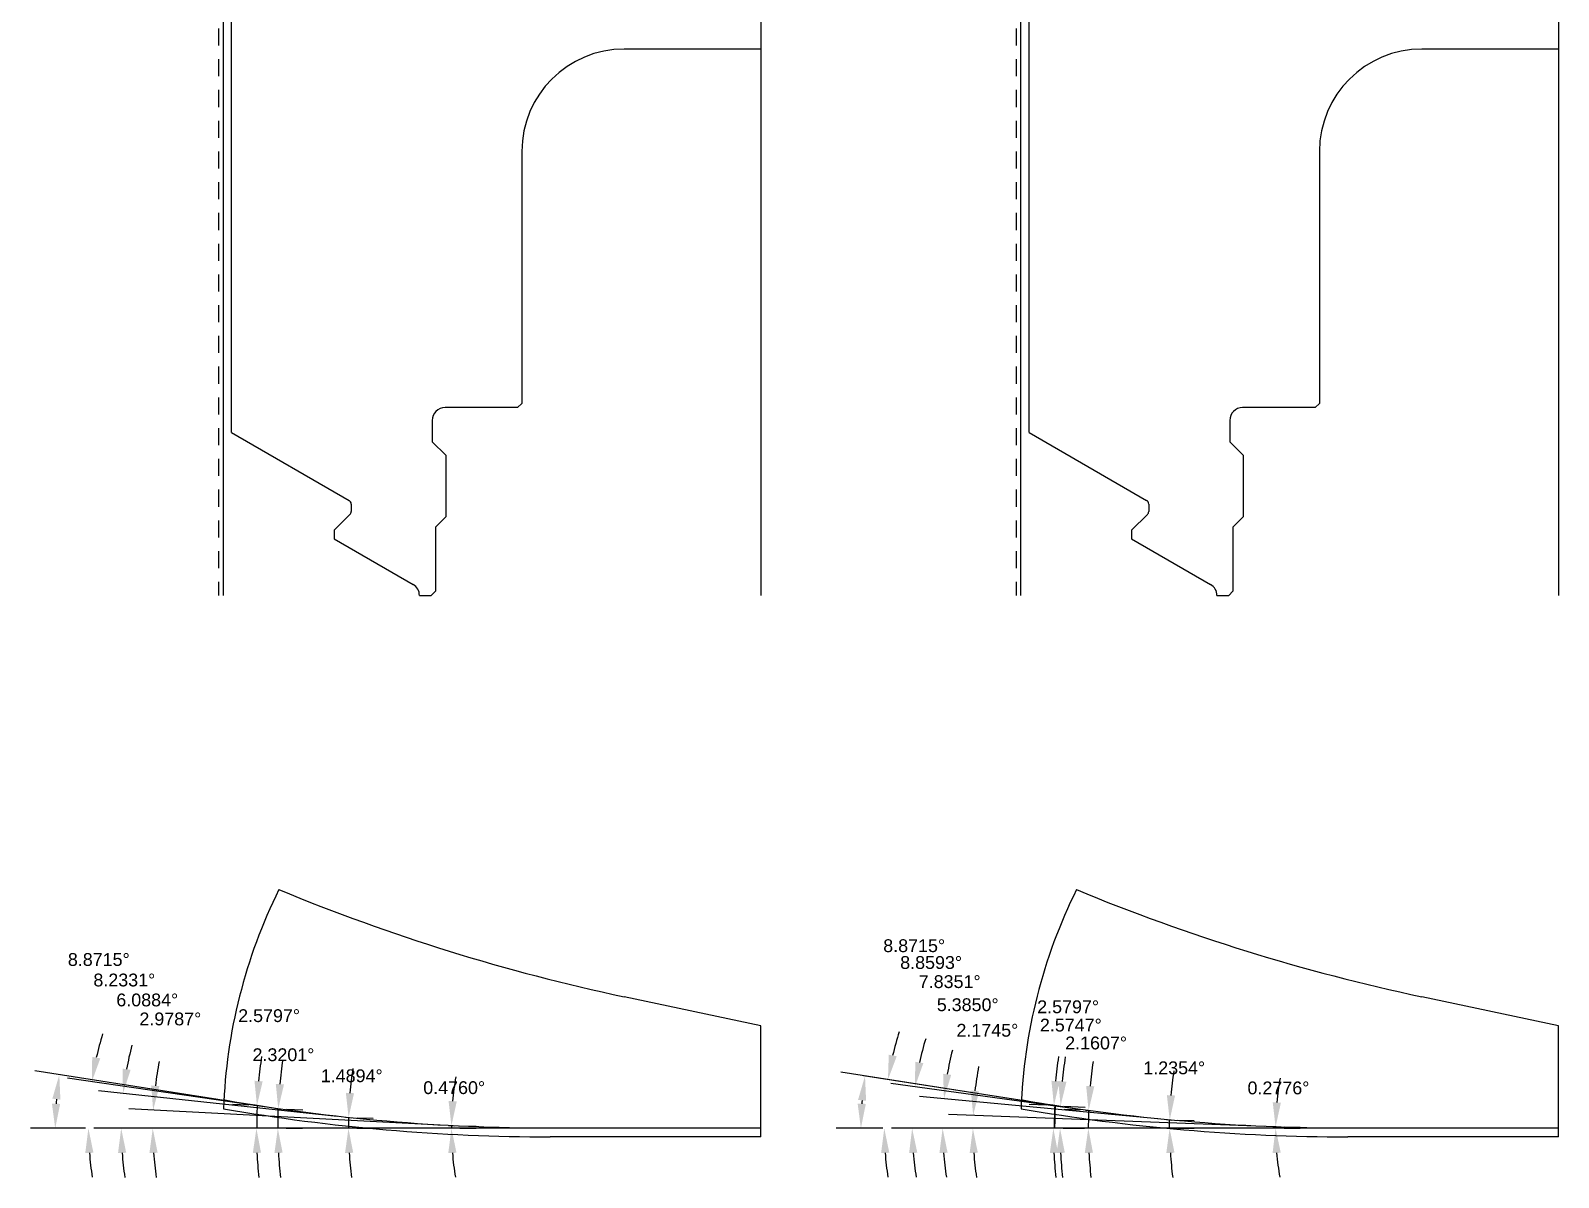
# Model space of a CAD drawing. Header units: inches. Extents: x 105.3 to 145.9, y -21.1 to -7.6.
# Drawn here: x 133.7 to 144.89, y -21.06 to -12.66 of the extents above; entities that cross this region are included whole.
import ezdxf

# ---------------------------------------------------------------- set-up
doc = ezdxf.new("R2010")
doc.units = ezdxf.units.IN
doc.header["$MEASUREMENT"] = 0
doc.header["$PDMODE"] = 35
doc.linetypes.add('HIDDEN2', pattern=[0.1875, 0.125, -0.0625])
doc.layers.get('Defpoints').update_dxf_attribs({"color": 10})
doc.layers.add('Dims', color=4, linetype='Continuous')
doc.styles.get("Standard").update_dxf_attribs({"font": 'arial.ttf'})
doc.dimstyles.get("Standard").update_dxf_attribs({"dimtxt": 0.09375, "dimasz": 0.18, "dimexe": 0.18, "dimexo": 0.0625, "dimgap": 0.09, "dimtad": 0, "dimtih": 1, "dimtoh": 1, "dimdec": 4, "dimzin": 0, "dimdsep": 46, "dimtxsty": 'Standard', "dimcen": 0.09, "dimadec": 4, "dimazin": 0, "dimtfac": 1, "dimtdec": 4, "dimtofl": 0, "dimtmove": 0, "dimatfit": 3, "dimfxl": 1, "dimtolj": 1, "dimtzin": 0, "dimarcsym": 0})

# ---------------------------------------------------------------- blocks, each defined once
blk = doc.blocks.new('*D71')
at = {"layer": 'Defpoints', "color": 0, "transparency": 16777216}
for p in [(142.819, -20.687), (142.819, -20.694), (142.819, -20.697), (144.89, -20.697)]:
    blk.add_point(p, dxfattribs=at)
at = {"layer": 'Dims', "color": 0, "lineweight": -2, "transparency": 16777216}
for p, q in [((142.882, -20.687), (142.999, -20.688)), ((142.882, -20.697), (142.999, -20.697))]:
    blk.add_line(p, q, dxfattribs=at)
for start, end in [(169.7582, 174.7403), (184.9821, 189.9641)]:
    blk.add_arc((144.89, -20.697), 2.071, start, end, dxfattribs=at)
at = {"layer": 'Dims', "color": 0, "transparency": 16777216}
for points in [[(142.858, -20.509), (142.798, -20.506), (142.819, -20.687)], [(142.797, -20.878), (142.857, -20.876), (142.819, -20.697)]]:
    blk.add_solid(points, dxfattribs=at)
at = {"layer": 'Dims', "color": 0, "transparency": 16777216, "insert": (142.84, -20.402), "char_height": 0.09375, "attachment_point": 5}
blk.add_mtext('\\A1;0.2776°', dxfattribs=at)
blk = doc.blocks.new('*D72')
at = {"layer": 'Defpoints', "color": 0, "transparency": 16777216}
for p in [(142.041, -20.636), (142.043, -20.677), (142.04, -20.697), (144.89, -20.697)]:
    blk.add_point(p, dxfattribs=at)
at = {"layer": 'Dims', "color": 0, "lineweight": -2, "transparency": 16777216}
for p, q in [((142.103, -20.637), (142.224, -20.639)), ((142.102, -20.697), (142.223, -20.697))]:
    blk.add_line(p, q, dxfattribs=at)
for start, end in [(171.5186, 175.1416), (183.623, 187.246)]:
    blk.add_arc((144.89, -20.697), 2.847, start, end, dxfattribs=at)
at = {"layer": 'Dims', "color": 0, "transparency": 16777216}
for points in [[(142.083, -20.457), (142.023, -20.454), (142.044, -20.636)], [(142.019, -20.878), (142.079, -20.876), (142.043, -20.697)]]:
    blk.add_solid(points, dxfattribs=at)
at = {"layer": 'Dims', "color": 0, "transparency": 16777216, "insert": (142.077, -20.255), "char_height": 0.09375, "attachment_point": 5}
blk.add_mtext('\\A1;1.2354°', dxfattribs=at)
blk = doc.blocks.new('*D73')
at = {"layer": 'Defpoints', "color": 0, "transparency": 16777216}
for p in [(141.45, -20.567), (141.448, -20.654), (141.448, -20.697), (144.89, -20.697)]:
    blk.add_point(p, dxfattribs=at)
at = {"layer": 'Dims', "color": 0, "lineweight": -2, "transparency": 16777216}
for p, q in [((141.388, -20.565), (141.27, -20.56)), ((141.385, -20.697), (141.268, -20.697))]:
    blk.add_line(p, q, dxfattribs=at)
for start, end in [(171.8464, 174.8429), (182.9964, 185.9929)]:
    blk.add_arc((144.89, -20.697), 3.442, start, end, dxfattribs=at)
at = {"layer": 'Dims', "color": 0, "transparency": 16777216}
for points in [[(141.492, -20.389), (141.432, -20.386), (141.45, -20.567)], [(141.422, -20.878), (141.482, -20.876), (141.448, -20.697)]]:
    blk.add_solid(points, dxfattribs=at)
at = {"layer": 'Dims', "color": 0, "transparency": 16777216, "insert": (141.505, -20.073), "char_height": 0.09375, "attachment_point": 5}
blk.add_mtext('\\A1;2.1607°', dxfattribs=at)
blk = doc.blocks.new('*D74')
at = {"layer": 'Defpoints', "color": 0, "transparency": 16777216}
for p in [(140.603, -20.666), (142.799, -20.686), (142.839, -20.688), (140.007, -20.697), (144.89, -20.697)]:
    blk.add_point(p, dxfattribs=at)
at = {"layer": 'Dims', "color": 0, "lineweight": -2, "transparency": 16777216}
blk.add_line((142.737, -20.684), (140.425, -20.596), dxfattribs=at)
for start, end in [(169.5095, 173.6675), (184.158, 188.316)]:
    blk.add_arc((143.084, -20.697), 2.481, start, end, dxfattribs=at)
at = {"layer": 'Dims', "color": 0, "transparency": 16777216}
for points in [[(140.648, -20.426), (140.588, -20.421), (140.605, -20.603)], [(140.579, -20.878), (140.639, -20.876), (140.603, -20.697)]]:
    blk.add_solid(points, dxfattribs=at)
at = {"layer": 'Dims', "color": 0, "transparency": 16777216, "insert": (140.709, -19.98), "char_height": 0.09375, "attachment_point": 5}
blk.add_mtext('\\A1;2.1745°', dxfattribs=at)
blk = doc.blocks.new('*D75')
at = {"layer": 'Defpoints', "color": 0, "transparency": 16777216}
for p in [(140.382, -20.625), (142.02, -20.634), (142.06, -20.637), (140.007, -20.697), (144.89, -20.697)]:
    blk.add_point(p, dxfattribs=at)
at = {"layer": 'Dims', "color": 0, "lineweight": -2, "transparency": 16777216}
blk.add_line((141.958, -20.628), (140.212, -20.463), dxfattribs=at)
for start, end in [(165.6915, 170.1533), (184.4618, 188.9235)]:
    blk.add_arc((142.693, -20.697), 2.312, start, end, dxfattribs=at)
at = {"layer": 'Dims', "color": 0, "transparency": 16777216}
for points in [[(140.444, -20.306), (140.385, -20.298), (140.391, -20.48)], [(140.358, -20.878), (140.418, -20.876), (140.381, -20.697)]]:
    blk.add_solid(points, dxfattribs=at)
at = {"layer": 'Dims', "color": 0, "transparency": 16777216, "insert": (140.565, -19.793), "char_height": 0.09375, "attachment_point": 5}
blk.add_mtext('\\A1;5.3850°', dxfattribs=at)
blk = doc.blocks.new('*D76')
at = {"layer": 'Defpoints', "color": 0, "transparency": 16777216}
for p in [(141.428, -20.564), (141.468, -20.57), (140.161, -20.595), (140.007, -20.697), (144.89, -20.697)]:
    blk.add_point(p, dxfattribs=at)
at = {"layer": 'Dims', "color": 0, "lineweight": -2, "transparency": 16777216}
blk.add_line((141.366, -20.556), (140.001, -20.368), dxfattribs=at)
for start, end in [(162.9344, 167.5497), (184.6152, 189.2305)]:
    blk.add_arc((142.394, -20.697), 2.235, start, end, dxfattribs=at)
at = {"layer": 'Dims', "color": 0, "transparency": 16777216}
for points in [[(140.24, -20.22), (140.181, -20.21), (140.179, -20.392)], [(140.136, -20.878), (140.196, -20.876), (140.158, -20.697)]]:
    blk.add_solid(points, dxfattribs=at)
at = {"layer": 'Dims', "color": 0, "transparency": 16777216, "insert": (140.433, -19.624), "char_height": 0.09375, "attachment_point": 5}
blk.add_mtext('\\A1;7.8351°', dxfattribs=at)
blk = doc.blocks.new('*D83')
at = {"layer": 'Defpoints', "color": 0, "transparency": 16777216}
for p in [(134.598, -20.653), (136.764, -20.677), (136.804, -20.679), (134.168, -20.697), (139.051, -20.697)]:
    blk.add_point(p, dxfattribs=at)
at = {"layer": 'Dims', "color": 0, "lineweight": -2, "transparency": 16777216}
blk.add_line((136.702, -20.674), (134.422, -20.555), dxfattribs=at)
for start, end in [(168.9267, 172.974), (184.0473, 188.0946)]:
    blk.add_arc((137.147, -20.697), 2.549, start, end, dxfattribs=at)
at = {"layer": 'Dims', "color": 0, "transparency": 16777216}
for points in [[(134.647, -20.388), (134.587, -20.383), (134.601, -20.565)], [(134.574, -20.878), (134.634, -20.876), (134.598, -20.697)]]:
    blk.add_solid(points, dxfattribs=at)
at = {"layer": 'Dims', "color": 0, "transparency": 16777216, "insert": (134.727, -19.897), "char_height": 0.09375, "attachment_point": 5}
blk.add_mtext('\\A1;2.9787°', dxfattribs=at)
blk = doc.blocks.new('*D84')
at = {"layer": 'Defpoints', "color": 0, "transparency": 16777216}
for p in [(134.368, -20.612), (136.01, -20.616), (136.05, -20.621), (134.168, -20.697), (139.051, -20.697)]:
    blk.add_point(p, dxfattribs=at)
at = {"layer": 'Dims', "color": 0, "lineweight": -2, "transparency": 16777216}
blk.add_line((135.948, -20.61), (134.201, -20.423), dxfattribs=at)
for start, end in [(165.3178, 169.6147), (184.2969, 188.5938)]:
    blk.add_arc((136.768, -20.697), 2.401, start, end, dxfattribs=at)
at = {"layer": 'Dims', "color": 0, "transparency": 16777216}
for points in [[(134.436, -20.269), (134.377, -20.26), (134.38, -20.442)], [(134.344, -20.878), (134.404, -20.876), (134.367, -20.697)]]:
    blk.add_solid(points, dxfattribs=at)
at = {"layer": 'Dims', "color": 0, "transparency": 16777216, "insert": (134.558, -19.758), "char_height": 0.09375, "attachment_point": 5}
blk.add_mtext('\\A1;6.0884°', dxfattribs=at)
blk = doc.blocks.new('*D85')
at = {"layer": 'Defpoints', "color": 0, "transparency": 16777216}
for p in [(135.493, -20.55), (135.533, -20.556), (134.13, -20.583), (134.168, -20.697), (139.051, -20.697)]:
    blk.add_point(p, dxfattribs=at)
at = {"layer": 'Dims', "color": 0, "lineweight": -2, "transparency": 16777216}
for p, q in [((135.431, -20.541), (133.974, -20.331)), ((134.105, -20.697), (133.947, -20.697))]:
    blk.add_line(p, q, dxfattribs=at)
for start, end in [(163.0916, 167.4293), (184.3377, 188.6753)]:
    blk.add_arc((136.506, -20.697), 2.378, start, end, dxfattribs=at)
at = {"layer": 'Dims', "color": 0, "transparency": 16777216}
for points in [[(134.214, -20.185), (134.155, -20.174), (134.152, -20.356)], [(134.104, -20.878), (134.164, -20.876), (134.127, -20.697)]]:
    blk.add_solid(points, dxfattribs=at)
at = {"layer": 'Dims', "color": 0, "transparency": 16777216, "insert": (134.39, -19.612), "char_height": 0.09375, "attachment_point": 5}
blk.add_mtext('\\A1;8.2331°', dxfattribs=at)
blk = doc.blocks.new('*D86')
at = {"layer": 'Defpoints', "color": 0, "transparency": 16777216}
for p in [(136.784, -20.678), (136.785, -20.691), (136.784, -20.697), (139.051, -20.697)]:
    blk.add_point(p, dxfattribs=at)
at = {"layer": 'Dims', "color": 0, "lineweight": -2, "transparency": 16777216}
for p, q in [((136.847, -20.679), (136.965, -20.68)), ((136.847, -20.697), (136.965, -20.697))]:
    blk.add_line(p, q, dxfattribs=at)
for start, end in [(170.4176, 174.9708), (184.5532, 189.1064)]:
    blk.add_arc((139.051, -20.697), 2.266, start, end, dxfattribs=at)
at = {"layer": 'Dims', "color": 0, "transparency": 16777216}
for points in [[(136.824, -20.5), (136.764, -20.497), (136.785, -20.678)], [(136.762, -20.878), (136.822, -20.876), (136.785, -20.697)]]:
    blk.add_solid(points, dxfattribs=at)
at = {"layer": 'Dims', "color": 0, "transparency": 16777216, "insert": (136.805, -20.4), "char_height": 0.09375, "attachment_point": 5}
blk.add_mtext('\\A1;0.4760°', dxfattribs=at)
blk = doc.blocks.new('*D87')
at = {"layer": 'Defpoints', "color": 0, "transparency": 16777216}
for p in [(136.031, -20.618), (136.031, -20.671), (136.03, -20.697), (139.051, -20.697)]:
    blk.add_point(p, dxfattribs=at)
at = {"layer": 'Dims', "color": 0, "lineweight": -2, "transparency": 16777216}
for p, q in [((136.094, -20.62), (136.212, -20.623)), ((136.093, -20.697), (136.211, -20.697))]:
    blk.add_line(p, q, dxfattribs=at)
for start, end in [(171.6798, 175.0952), (183.4154, 186.8308)]:
    blk.add_arc((139.051, -20.697), 3.02, start, end, dxfattribs=at)
at = {"layer": 'Dims', "color": 0, "transparency": 16777216}
for points in [[(136.072, -20.44), (136.012, -20.437), (136.032, -20.618)], [(136.006, -20.878), (136.066, -20.876), (136.031, -20.697)]]:
    blk.add_solid(points, dxfattribs=at)
at = {"layer": 'Dims', "color": 0, "transparency": 16777216, "insert": (136.055, -20.313), "char_height": 0.09375, "attachment_point": 5}
blk.add_mtext('\\A1;1.4894°', dxfattribs=at)
blk = doc.blocks.new('*D88')
at = {"layer": 'Defpoints', "color": 0, "transparency": 16777216}
for p in [(135.516, -20.554), (135.514, -20.649), (135.513, -20.697), (139.051, -20.697)]:
    blk.add_point(p, dxfattribs=at)
at = {"layer": 'Dims', "color": 0, "lineweight": -2, "transparency": 16777216}
for p, q in [((135.578, -20.556), (135.697, -20.561)), ((135.575, -20.697), (135.694, -20.697))]:
    blk.add_line(p, q, dxfattribs=at)
for start, end in [(171.8471, 174.7635), (182.9164, 185.8328)]:
    blk.add_arc((139.051, -20.697), 3.537, start, end, dxfattribs=at)
at = {"layer": 'Dims', "color": 0, "transparency": 16777216}
for points in [[(135.559, -20.376), (135.499, -20.372), (135.517, -20.554)], [(135.489, -20.878), (135.549, -20.876), (135.514, -20.697)]]:
    blk.add_solid(points, dxfattribs=at)
at = {"layer": 'Dims', "color": 0, "transparency": 16777216, "insert": (135.555, -20.159), "char_height": 0.09375, "attachment_point": 5}
blk.add_mtext('\\A1;2.3201°', dxfattribs=at)
blk = doc.blocks.new('*D172')
at = {"layer": 'Defpoints', "color": 0, "transparency": 16777216}
for p in [(139.957, -20.578), (141.181, -20.528), (141.221, -20.534), (140.007, -20.697), (144.89, -20.697)]:
    blk.add_point(p, dxfattribs=at)
at = {"layer": 'Dims', "color": 0, "lineweight": -2, "transparency": 16777216}
for p, q in [((141.12, -20.518), (139.803, -20.313)), ((139.944, -20.697), (139.774, -20.697))]:
    blk.add_line(p, q, dxfattribs=at)
for start, end in [(162.2268, 166.6838), (184.4569, 188.9139)]:
    blk.add_arc((142.268, -20.697), 2.315, start, end, dxfattribs=at)
at = {"layer": 'Dims', "color": 0, "transparency": 16777216}
for points in [[(140.045, -20.17), (139.987, -20.158), (139.981, -20.341)], [(139.931, -20.878), (139.991, -20.876), (139.954, -20.697)]]:
    blk.add_solid(points, dxfattribs=at)
at = {"layer": 'Dims', "color": 0, "transparency": 16777216, "insert": (140.297, -19.484), "char_height": 0.09375, "attachment_point": 5}
blk.add_mtext('\\A1;8.8593°', dxfattribs=at)
blk = doc.blocks.new('*D171')
at = {"layer": 'Defpoints', "color": 0, "transparency": 16777216}
for p in [(141.205, -20.531), (141.242, -20.642), (141.201, -20.697), (144.89, -20.697)]:
    blk.add_point(p, dxfattribs=at)
at = {"layer": 'Dims', "color": 0, "lineweight": -2, "transparency": 16777216}
for p, q in [((141.268, -20.534), (141.425, -20.541)), ((141.264, -20.697), (141.421, -20.697))]:
    blk.add_line(p, q, dxfattribs=at)
for start, end in [(171.7714, 174.5983), (182.8269, 185.6539)]:
    blk.add_arc((144.89, -20.697), 3.649, start, end, dxfattribs=at)
at = {"layer": 'Dims', "color": 0, "transparency": 16777216}
for points in [[(141.288, -20.356), (141.228, -20.351), (141.245, -20.533)], [(141.216, -20.878), (141.276, -20.876), (141.241, -20.697)]]:
    blk.add_solid(points, dxfattribs=at)
at = {"layer": 'Dims', "color": 0, "transparency": 16777216, "insert": (141.32, -19.942), "char_height": 0.09375, "attachment_point": 5}
blk.add_mtext('\\A1;2.5747°', dxfattribs=at)
blk = doc.blocks.new('*D201')
at = {"layer": 'Defpoints', "color": 0, "transparency": 16777216}
for p in [(139.786, -20.569), (141.178, -20.527), (141.218, -20.533), (140.007, -20.697), (144.89, -20.697)]:
    blk.add_point(p, dxfattribs=at)
at = {"layer": 'Dims', "color": 0, "lineweight": -2, "transparency": 16777216}
for p, q in [((141.117, -20.517), (139.635, -20.286)), ((139.944, -20.697), (139.603, -20.697))]:
    blk.add_line(p, q, dxfattribs=at)
blk.add_arc((142.267, -20.697), 2.484, 175.2815, 175.847, dxfattribs=at)
at = {"layer": 'Dims', "color": 0, "transparency": 16777216}
for points in [[(139.762, -20.489), (139.821, -20.496), (139.813, -20.314)], [(139.819, -20.518), (139.759, -20.516), (139.783, -20.697)]]:
    blk.add_solid(points, dxfattribs=at)
at = {"layer": 'Dims', "color": 0, "transparency": 16777216, "insert": (140.173, -19.361), "char_height": 0.09375, "attachment_point": 5}
blk.add_mtext('\\A1;8.8715°', dxfattribs=at)
blk = doc.blocks.new('*D200')
at = {"layer": 'Defpoints', "color": 0, "transparency": 16777216}
for p in [(141.202, -20.531), (141.192, -20.641), (141.198, -20.697), (144.89, -20.697)]:
    blk.add_point(p, dxfattribs=at)
at = {"layer": 'Dims', "color": 0, "lineweight": -2, "transparency": 16777216}
for p, q in [((141.14, -20.528), (141.016, -20.522)), ((141.136, -20.697), (141.012, -20.697))]:
    blk.add_line(p, q, dxfattribs=at)
for start, end in [(171.8422, 174.6312), (182.789, 185.5781)]:
    blk.add_arc((144.89, -20.697), 3.698, start, end, dxfattribs=at)
at = {"layer": 'Dims', "color": 0, "transparency": 16777216}
for points in [[(141.238, -20.353), (141.178, -20.349), (141.196, -20.531)], [(141.166, -20.878), (141.226, -20.876), (141.192, -20.697)]]:
    blk.add_solid(points, dxfattribs=at)
at = {"layer": 'Dims', "color": 0, "transparency": 16777216, "insert": (141.3, -19.808), "char_height": 0.09375, "attachment_point": 5}
blk.add_mtext('\\A1;2.5797°', dxfattribs=at)
blk = doc.blocks.new('*D205')
at = {"layer": 'Defpoints', "color": 0, "transparency": 16777216}
for p in [(133.887, -20.566), (135.339, -20.527), (135.379, -20.533), (134.168, -20.697), (139.051, -20.697)]:
    blk.add_point(p, dxfattribs=at)
at = {"layer": 'Dims', "color": 0, "lineweight": -2, "transparency": 16777216}
for p, q in [((135.277, -20.517), (133.736, -20.277)), ((134.105, -20.697), (133.704, -20.697))]:
    blk.add_line(p, q, dxfattribs=at)
blk.add_arc((136.428, -20.697), 2.544, 175.1832, 175.9453, dxfattribs=at)
at = {"layer": 'Dims', "color": 0, "transparency": 16777216}
for points in [[(133.863, -20.48), (133.922, -20.487), (133.914, -20.305)], [(133.92, -20.518), (133.86, -20.516), (133.884, -20.697)]]:
    blk.add_solid(points, dxfattribs=at)
at = {"layer": 'Dims', "color": 0, "transparency": 16777216, "insert": (134.203, -19.462), "char_height": 0.09375, "attachment_point": 5}
blk.add_mtext('\\A1;8.8715°', dxfattribs=at)
blk = doc.blocks.new('*D204')
at = {"layer": 'Defpoints', "color": 0, "transparency": 16777216}
for p in [(135.363, -20.531), (135.357, -20.642), (135.359, -20.697), (139.051, -20.697)]:
    blk.add_point(p, dxfattribs=at)
at = {"layer": 'Dims', "color": 0, "lineweight": -2, "transparency": 16777216}
for p, q in [((135.301, -20.528), (135.181, -20.523)), ((135.297, -20.697), (135.177, -20.697))]:
    blk.add_line(p, q, dxfattribs=at)
for start, end in [(171.8359, 174.6281), (182.7922, 185.5844)]:
    blk.add_arc((139.051, -20.697), 3.694, start, end, dxfattribs=at)
at = {"layer": 'Dims', "color": 0, "transparency": 16777216}
for points in [[(135.403, -20.353), (135.343, -20.349), (135.361, -20.531)], [(135.331, -20.878), (135.391, -20.876), (135.357, -20.697)]]:
    blk.add_solid(points, dxfattribs=at)
at = {"layer": 'Dims', "color": 0, "transparency": 16777216, "insert": (135.45, -19.873), "char_height": 0.09375, "attachment_point": 5}
blk.add_mtext('\\A1;2.5797°', dxfattribs=at)

msp = doc.modelspace()

# ---------------------------------------------------------------- linework, layer by layer
at = {"linetype": 'HIDDEN2'}
for p, q in [((135.08067, -9.04696), (135.08067, -16.79696)), ((140.91988, -9.04696), (140.91988, -16.79696))]:
    msp.add_line(p, q, dxfattribs=at)
for p, q in [((135.11327, -9.04696), (135.11327, -16.79696)), ((139.05077, -9.04696), (139.05077, -16.79696)), ((140.95248, -9.04696), (140.95248, -16.79696)), ((144.88998, -9.04696), (144.88998, -16.79696)), ((135.17577, -15.60428), (135.17577, -11.57301)), ((141.01498, -15.60428), (141.01498, -11.57301)), ((139.05077, -12.79696), (138.05077, -12.79696)), ((144.88998, -12.79696), (143.88998, -12.79696)), ((137.30077, -13.54696), (137.30077, -15.39071)), ((143.13998, -13.54696), (143.13998, -15.39071)), ((137.26952, -15.42196), (136.73827, -15.42196)), ((137.30077, -15.39071), (137.26952, -15.42196)), ((143.10873, -15.42196), (142.57748, -15.42196)), ((143.13998, -15.39071), (143.10873, -15.42196)), ((136.64452, -15.51571), (136.64452, -15.67196)), ((142.48373, -15.51571), (142.48373, -15.67196)), ((135.17577, -15.60428), (136.03514, -16.10044)), ((141.01498, -15.60428), (141.87436, -16.10044)), ((136.64452, -15.67196), (136.74342, -15.77086)), ((136.74342, -15.77086), (136.74342, -16.22111)), ((142.48373, -15.67196), (142.58263, -15.77086)), ((142.58263, -15.77086), (142.58263, -16.22111)), ((136.04162, -16.20364), (135.92577, -16.31949)), ((136.05077, -16.1275), (136.05077, -16.18154)), ((141.88083, -16.20364), (141.76498, -16.31949)), ((141.88998, -16.1275), (141.88998, -16.18154)), ((135.92577, -16.31949), (135.92577, -16.38199)), ((136.74342, -16.22111), (136.66757, -16.29696)), ((136.66757, -16.29696), (136.66757, -16.76571)), ((141.76498, -16.31949), (141.76498, -16.38199)), ((142.58263, -16.22111), (142.50678, -16.29696)), ((142.50678, -16.29696), (142.50678, -16.76571)), ((135.92577, -16.38199), (136.50389, -16.71577)), ((141.76498, -16.38199), (142.34311, -16.71577)), ((136.66757, -16.76571), (136.63632, -16.79696)), ((142.50678, -16.76571), (142.47553, -16.79696)), ((136.55077, -16.79696), (136.63632, -16.79696)), ((142.38998, -16.79696), (142.47553, -16.79696)), ((139.05077, -19.947), (138.05077, -19.73444)), ((144.88998, -19.947), (143.88998, -19.73444)), ((139.05077, -20.697), (139.05077, -19.947)), ((144.88998, -20.697), (144.88998, -19.947)), ((139.05077, -20.7595), (137.50867, -20.7595)), ((139.05077, -20.7595), (139.05077, -20.697)), ((144.88998, -20.7595), (143.34788, -20.7595)), ((144.88998, -20.7595), (144.88998, -20.697))]:
    msp.add_line(p, q)
at = {"color": 1}
for p, q in [((135.33924, -20.52712), (135.37924, -20.53337)), ((141.17846, -20.52712), (141.21846, -20.53337)), ((141.4279, -20.56412), (141.4679, -20.56962)), ((142.01989, -20.63359), (142.05989, -20.63736)), ((142.79905, -20.68619), (142.83905, -20.68771)), ((137.50867, -20.697), (134.16763, -20.697)), ((143.34788, -20.697), (140.00685, -20.697))]:
    msp.add_line(p, q, dxfattribs=at)
at = {"color": 3}
for p, q in [((135.49281, -20.55044), (135.53281, -20.55623)), ((141.18139, -20.52758), (141.22139, -20.53382)), ((136.01043, -20.61623), (136.05043, -20.6205)), ((136.7644, -20.67711), (136.8044, -20.67919))]:
    msp.add_line(p, q, dxfattribs=at)
for points in [[(139.05077, -20.697), (137.50867, -20.697, -0.04296551), (135.12657, -20.49192)], [(144.88998, -20.697), (143.34788, -20.697, -0.04296551), (140.96578, -20.49192)]]:
    msp.add_lwpolyline(points, format="xyb")
for centre, radius, start, end in [((138.05077, -13.54696), 0.75, 90, 180), ((143.88998, -13.54696), 0.75, 90, 180), ((136.73827, -15.51571), 0.09375, 90, 180), ((142.57748, -15.51571), 0.09375, 90, 180), ((136.01952, -16.1275), 0.03125, 0, 60), ((141.85873, -16.1275), 0.03125, 0, 60), ((136.01952, -16.18154), 0.03125, 315, 0), ((141.85873, -16.18154), 0.03125, 315, 0), ((136.45702, -16.79696), 0.09375, 0, 60), ((142.29623, -16.79696), 0.09375, 0, 60), ((139.05077, -20.697), 3.9375, 153.658483, 177.911502), ((141.06549, -5.5513), 14.5, 247.523693, 258), ((144.88998, -20.697), 3.9375, 153.658483, 177.911502), ((146.9047, -5.5513), 14.5, 247.523693, 258), ((137.50867, -6.7595), 14, 260.159083, 270), ((143.34788, -6.7595), 14, 260.159083, 270)]:
    msp.add_arc(centre, radius, start, end)
at = {"color": 1}
for centre, radius, start in [((139.05077, -20.697), 3.69153, 177.420256), ((144.88998, -20.697), 3.69153, 177.420256), ((144.88998, -20.697), 3.44209, 177.839285), ((144.88998, -20.697), 2.85009, 178.764593), ((144.88998, -20.697), 2.07093, 179.722352)]:
    msp.add_arc(centre, radius, start, 180, dxfattribs=at)
at = {"color": 3}
for centre, radius, start in [((139.05077, -20.697), 3.53796, 177.679901), ((144.88998, -20.697), 3.68859, 177.425259), ((139.05077, -20.697), 3.02034, 178.510586), ((139.05077, -20.697), 2.26637, 179.524031)]:
    msp.add_arc(centre, radius, start, 180, dxfattribs=at)

# ---------------------------------------------------------------- dimensions: what is measured, and where the dimension line sits
at = {"layer": 'Dims'}
for base, line1, line2, picture, middle in [((139.78626154, -20.56885648), ((144.88998316, -20.69699649), (140.00684625, -20.69699649)), ((141.17845804, -20.52712159), (141.21845804, -20.53336504)), '*D201', (140.17315847, -19.36052571)), ((133.88691366, -20.56575006), ((139.05076938, -20.69699649), (134.16763247, -20.69699649)), ((135.33924426, -20.52712159), (135.37924426, -20.53336504)), '*D205', (134.20317403, -19.46239877)), ((139.9567994, -20.5777535), ((144.8899832, -20.6969965), (140.0068462, -20.6969965)), ((141.1813896, -20.5275832), (141.2213896, -20.5338179)), '*D172', (140.2969143, -19.4841958)), ((134.1302249, -20.5831297), ((139.0507694, -20.6969965), (134.1676325, -20.6969965)), ((135.5328135, -20.5562316), (135.4928135, -20.5504439)), '*D85', (134.3895024, -19.6118506)), ((140.1606554, -20.5951451), ((144.8899832, -20.6969965), (140.0068462, -20.6969965)), ((141.4278952, -20.5641172), (141.4678952, -20.5696215)), '*D76', (140.4329571, -19.6235617)), ((134.368392, -20.6119796), ((139.0507694, -20.6969965), (134.1676325, -20.6969965)), ((136.0504305, -20.620501), (136.0104305, -20.6162344)), '*D84', (134.5580222, -19.7582788)), ((140.38167515, -20.62457534), ((144.88998316, -20.69699649), (140.00684625, -20.69699649)), ((142.0198929, -20.63358558), (142.0598929, -20.6373561)), '*D75', (140.56451262, -19.79319295)), ((134.5982443, -20.6528307), ((139.0507694, -20.6969965), (134.1676325, -20.6969965)), ((136.8044035, -20.6791917), (136.7644035, -20.6771103)), '*D83', (134.7265419, -19.8973856)), ((140.60306555, -20.66561232), ((144.88998316, -20.69699649), (140.00684625, -20.69699649)), ((142.79905176, -20.68618635), (142.83905176, -20.68770517)), '*D74', (140.70879918, -19.97978728))]:
    dim = msp.add_angular_dim_2l(base=base, line1=line1, line2=line2, dimstyle='Standard', dxfattribs=at)
    dim.commit()
    dim.dimension.update_dxf_attribs({"geometry": picture, "text_midpoint": middle, "dimtype": 162})
for base, center, p1, p2, picture, middle in [((141.192246, -20.641495), (144.889983, -20.696996), (141.202199, -20.530842), (141.198458, -20.696996), '*D200', (141.30016, -19.808456)), ((135.357217, -20.641558), (139.050769, -20.696996), (135.362985, -20.530842), (135.359244, -20.696996), '*D204', (135.449771, -19.873461)), ((141.24183, -20.64235), (144.88998, -20.697), (141.20511, -20.5313), (141.20139, -20.697), '*D171', (141.32034, -19.94226)), ((141.448023, -20.653727), (144.889983, -20.696996), (141.450343, -20.567221), (141.447895, -20.696996), '*D73', (141.504735, -20.073255)), ((135.514432, -20.649261), (139.050769, -20.696996), (135.515714, -20.553772), (135.512814, -20.696996), '*D88', (135.555346, -20.158501)), ((142.04296, -20.67653), (144.88998, -20.697), (142.04056, -20.63555), (142.03989, -20.697), '*D72', (142.07739, -20.2551)), ((136.030805, -20.670828), (139.050769, -20.696996), (136.031451, -20.618491), (136.03043, -20.696996), '*D87', (136.055172, -20.313242)), ((136.78513, -20.69072), (139.05077, -20.697), (136.78448, -20.67817), (136.7844, -20.697), '*D86', (136.80474, -20.39952)), ((142.819262, -20.693652), (144.889983, -20.696996), (142.819076, -20.686961), (142.819052, -20.696996), '*D71', (142.840376, -20.402023))]:
    dim = msp.add_angular_dim_3p(base=base, center=center, p1=p1, p2=p2, dimstyle='Standard', dxfattribs=at)
    dim.commit()
    dim.dimension.update_dxf_attribs({"geometry": picture, "text_midpoint": middle, "dimtype": 165})

doc.saveas('drawing.dxf')
